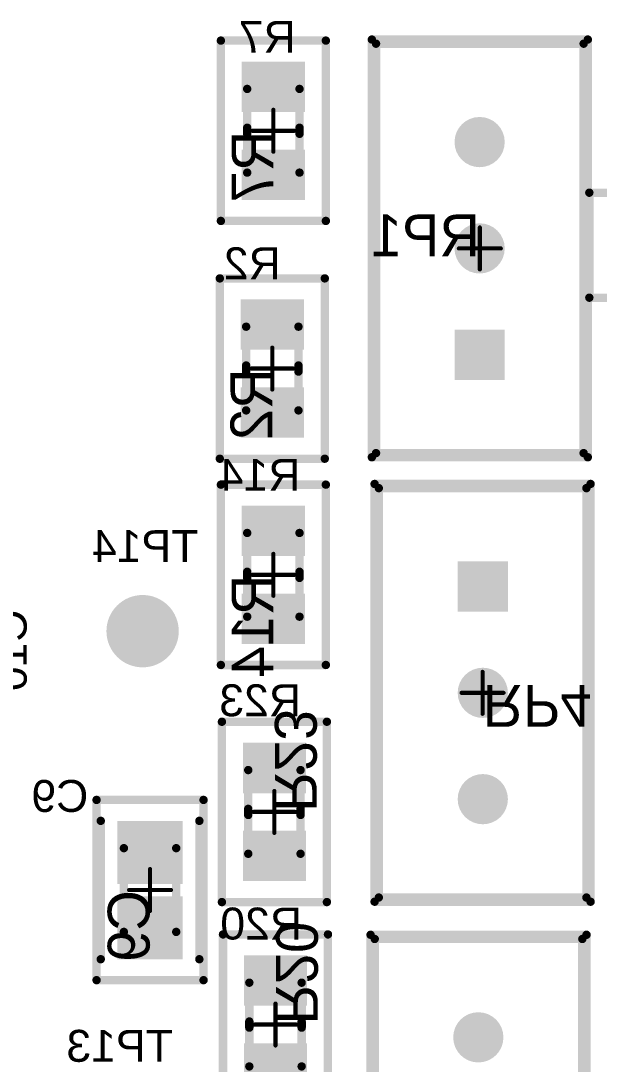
# Model space of a CAD drawing. Header units: millimetres. Extents: x 54 to 247, y 53 to 195.
# Drawn here: x 160.72 to 174.53, y 134.56 to 159.49 of the extents above; entities that cross this region are included whole.
import ezdxf

# ---------------------------------------------------------------- set-up
doc = ezdxf.new("R2010")
doc.units = ezdxf.units.MM
for name, color, linetype in [('BottomOverlay', 54, 'Continuous'), ('BottomPaste', 16, 'Continuous'), ('BottomSolder', 6, 'Continuous'), ('Mechanical10', 56, 'Continuous'), ('Mechanical12', 56, 'Continuous'), ('Mechanical15', 56, 'Continuous'), ('MultiLayer', 9, 'Continuous'), ('PadHoleLayer', 156, 'Continuous'), ('TopOverlay', 2, 'Continuous'), ('TopPaste', 8, 'Continuous'), ('TopSolder', 216, 'Continuous'), ('ViaHoleLayer', 16, 'Continuous')]:
    doc.layers.add(name, color=color, linetype=linetype)
doc.styles.add('Arial', font='arial.ttf', dxfattribs={"height": 0.2})

# ---------------------------------------------------------------- blocks, each defined once
blk = doc.blocks.new('V______CRCW0805__3_IPC_A_B_10')
at = {"layer": 'BottomPaste'}
for points in [[(-1.654, 0.754), (-0.448, 0.754), (-0.448, -0.754), (-1.654, -0.754)], [(0.448, 0.754), (1.654, 0.754), (1.654, -0.754), (0.448, -0.754)]]:
    blk.add_hatch(color=16, dxfattribs=at).paths.add_polyline_path(points)
at = {"layer": 'BottomSolder'}
for points in [[(-1.654, 0.754), (-0.448, 0.754), (-0.448, -0.754), (-1.654, -0.754)], [(0.448, 0.754), (1.654, 0.754), (1.654, -0.754), (0.448, -0.754)]]:
    blk.add_hatch(color=6, dxfattribs=at).paths.add_polyline_path(points)
at = {"layer": 'BottomOverlay', "const_width": 0.2}
for points in [[(0.073, 0.625), (-0.073, 0.625)], [(0.073, -0.625), (-0.073, -0.625)]]:
    blk.add_lwpolyline(points, dxfattribs=at)
at = {"layer": 'BottomOverlay', "const_width": 0.1}
for points in [[(-0.123, 0.625, 1), (-0.023, 0.625, 1)], [(0.023, 0.625, 1), (0.123, 0.625, 1)], [(-0.123, -0.625, 1), (-0.023, -0.625, 1)], [(0.023, -0.625, 1), (0.123, -0.625, 1)]]:
    blk.add_lwpolyline(points, format="xyb", close=True, dxfattribs=at)
at = {"layer": 'Mechanical10', "const_width": 0.2}
for points in [[(-2.154, -1.254), (-2.154, 1.254)], [(2.154, 1.254), (-2.154, 1.254)], [(2.154, -1.254), (2.154, 1.254)], [(2.154, -1.254), (-2.154, -1.254)]]:
    blk.add_lwpolyline(points, dxfattribs=at)
at = {"layer": 'Mechanical10', "const_width": 0.1}
for points in [[(-2.204, 1.254, 1), (-2.104, 1.254, 1)], [(-2.204, 1.254, 1), (-2.104, 1.254, 1)], [(2.104, 1.254, 1), (2.204, 1.254, 1)], [(2.104, 1.254, 1), (2.204, 1.254, 1)], [(-2.204, -1.254, 1), (-2.104, -1.254, 1)], [(-2.204, -1.254, 1), (-2.104, -1.254, 1)], [(2.104, -1.254, 1), (2.204, -1.254, 1)], [(2.104, -1.254, 1), (2.204, -1.254, 1)]]:
    blk.add_lwpolyline(points, format="xyb", close=True, dxfattribs=at)
at = {"layer": 'Mechanical12', "const_width": 0.2}
for points in [[(-1, -0.625), (-1, 0.625)], [(1, 0.625), (-1, 0.625)], [(1, -0.625), (1, 0.625)], [(1, -0.625), (-1, -0.625)]]:
    blk.add_lwpolyline(points, dxfattribs=at)
at = {"layer": 'Mechanical12', "const_width": 0.1}
for points in [[(-1.05, 0.625, 1), (-0.95, 0.625, 1)], [(-1.05, 0.625, 1), (-0.95, 0.625, 1)], [(0.95, 0.625, 1), (1.05, 0.625, 1)], [(0.95, 0.625, 1), (1.05, 0.625, 1)], [(-1.05, -0.625, 1), (-0.95, -0.625, 1)], [(-1.05, -0.625, 1), (-0.95, -0.625, 1)], [(0.95, -0.625, 1), (1.05, -0.625, 1)], [(0.95, -0.625, 1), (1.05, -0.625, 1)]]:
    blk.add_lwpolyline(points, format="xyb", close=True, dxfattribs=at)
at = {"layer": 'Mechanical15'}
for points, const_width in [([(-2.154, -1.254), (-2.154, 1.254)], 0.2), ([(2.154, 1.254), (-2.154, 1.254)], 0.2), ([(2.154, -1.254), (2.154, 1.254)], 0.2), ([(0, -0.5), (0, 0.5)], 0.1), ([(0.5, 0), (-0.5, 0)], 0.1), ([(2.154, -1.254), (-2.154, -1.254)], 0.2)]:
    blk.add_lwpolyline(points, dxfattribs=dict(at, const_width=const_width))
for points, const_width in [([(-2.204, 1.254, 1), (-2.104, 1.254, 1)], 0.1), ([(-2.204, 1.254, 1), (-2.104, 1.254, 1)], 0.1), ([(2.104, 1.254, 1), (2.204, 1.254, 1)], 0.1), ([(2.104, 1.254, 1), (2.204, 1.254, 1)], 0.1), ([(-0.025, 0.5, 1), (0.025, 0.5, 1)], 0.05), ([(-0.525, 0, 1), (-0.475, 0, 1)], 0.05), ([(0.475, 0, 1), (0.525, 0, 1)], 0.05), ([(-0.025, -0.5, 1), (0.025, -0.5, 1)], 0.05), ([(-2.204, -1.254, 1), (-2.104, -1.254, 1)], 0.1), ([(-2.204, -1.254, 1), (-2.104, -1.254, 1)], 0.1), ([(2.104, -1.254, 1), (2.204, -1.254, 1)], 0.1), ([(2.104, -1.254, 1), (2.204, -1.254, 1)], 0.1)]:
    blk.add_lwpolyline(points, format="xyb", close=True, dxfattribs=dict(at, const_width=const_width))
at = {"layer": 'Mechanical10', "text_generation_flag": 2}
blk.add_text('R7', height=1, rotation=-180, dxfattribs=at).set_placement((0, 0))
blk = doc.blocks.new('B______3296W_MFG_B_50')
at = {"layer": 'BottomSolder'}
blk.add_hatch(color=6, dxfattribs=at).paths.add_polyline_path([(-0.595, 3.14), (0.605, 3.14), (0.605, 1.94), (-0.595, 1.94)])
h = blk.add_hatch(color=6, dxfattribs=at)
edge = h.paths.add_edge_path()
edge.add_arc((0.005, 0), 0.6, 0, 360)
h = blk.add_hatch(color=6, dxfattribs=at)
edge = h.paths.add_edge_path()
edge.add_arc((0.005, -2.54), 0.6, 0, 360)
at = {"layer": 'MultiLayer'}
blk.add_hatch(color=9, dxfattribs=at).paths.add_polyline_path([(-0.595, 3.14), (0.605, 3.14), (0.605, 1.94), (-0.595, 1.94)])
h = blk.add_hatch(color=9, dxfattribs=at)
edge = h.paths.add_edge_path()
edge.add_arc((0.005, 0), 0.6, 0, 360)
h = blk.add_hatch(color=9, dxfattribs=at)
edge = h.paths.add_edge_path()
edge.add_arc((0.005, -2.54), 0.6, 0, 360)
at = {"layer": 'PadHoleLayer'}
h = blk.add_hatch(color=156, dxfattribs=at)
edge = h.paths.add_edge_path()
edge.add_arc((0.005, 2.54), 0.35, 0, 360)
h = blk.add_hatch(color=156, dxfattribs=at)
edge = h.paths.add_edge_path()
edge.add_arc((0.005, 0), 0.35, 0, 360)
h = blk.add_hatch(color=156, dxfattribs=at)
edge = h.paths.add_edge_path()
edge.add_arc((0.005, -2.54), 0.35, 0, 360)
at = {"layer": 'TopSolder'}
blk.add_hatch(color=216, dxfattribs=at).paths.add_polyline_path([(-0.595, 3.14), (0.605, 3.14), (0.605, 1.94), (-0.595, 1.94)])
h = blk.add_hatch(color=216, dxfattribs=at)
edge = h.paths.add_edge_path()
edge.add_arc((0.005, 0), 0.6, 0, 360)
h = blk.add_hatch(color=216, dxfattribs=at)
edge = h.paths.add_edge_path()
edge.add_arc((0.005, -2.54), 0.6, 0, 360)
at = {"layer": 'BottomOverlay', "const_width": 0.2}
for points in [[(-2.48, -4.89), (-2.48, 4.89)], [(-2.48, 4.89), (2.48, 4.89)], [(2.48, -4.89), (2.48, 4.89)], [(-2.48, -4.89), (2.48, -4.89)]]:
    blk.add_lwpolyline(points, dxfattribs=at)
at = {"layer": 'BottomOverlay', "const_width": 0.1}
for points in [[(-2.53, 4.89, 1), (-2.43, 4.89, 1)], [(-2.53, 4.89, 1), (-2.43, 4.89, 1)], [(2.43, 4.89, 1), (2.53, 4.89, 1)], [(2.43, 4.89, 1), (2.53, 4.89, 1)], [(-2.53, -4.89, 1), (-2.43, -4.89, 1)], [(-2.53, -4.89, 1), (-2.43, -4.89, 1)], [(2.43, -4.89, 1), (2.53, -4.89, 1)], [(2.43, -4.89, 1), (2.53, -4.89, 1)]]:
    blk.add_lwpolyline(points, format="xyb", close=True, dxfattribs=at)
at = {"layer": 'Mechanical10', "const_width": 0.2}
for points in [[(-2.58, -4.99), (-2.58, 4.99)], [(-2.58, 4.99), (2.58, 4.99)], [(2.58, -4.99), (2.58, 4.99)], [(-2.58, -4.99), (2.58, -4.99)]]:
    blk.add_lwpolyline(points, dxfattribs=at)
at = {"layer": 'Mechanical10', "const_width": 0.1}
for points in [[(-2.63, 4.99, 1), (-2.53, 4.99, 1)], [(-2.63, 4.99, 1), (-2.53, 4.99, 1)], [(2.53, 4.99, 1), (2.63, 4.99, 1)], [(2.53, 4.99, 1), (2.63, 4.99, 1)], [(-2.63, -4.99, 1), (-2.53, -4.99, 1)], [(-2.63, -4.99, 1), (-2.53, -4.99, 1)], [(2.53, -4.99, 1), (2.63, -4.99, 1)], [(2.53, -4.99, 1), (2.63, -4.99, 1)]]:
    blk.add_lwpolyline(points, format="xyb", close=True, dxfattribs=at)
at = {"layer": 'Mechanical12', "const_width": 0.2}
for points in [[(-2.48, -4.89), (-2.48, 4.89)], [(-2.48, 4.89), (2.48, 4.89)], [(2.48, -4.89), (2.48, 4.89)], [(-2.48, -4.89), (2.48, -4.89)]]:
    blk.add_lwpolyline(points, dxfattribs=at)
at = {"layer": 'Mechanical12', "const_width": 0.1}
for points in [[(-2.53, 4.89, 1), (-2.43, 4.89, 1)], [(-2.53, 4.89, 1), (-2.43, 4.89, 1)], [(2.43, 4.89, 1), (2.53, 4.89, 1)], [(2.43, 4.89, 1), (2.53, 4.89, 1)], [(-2.53, -4.89, 1), (-2.43, -4.89, 1)], [(-2.53, -4.89, 1), (-2.43, -4.89, 1)], [(2.43, -4.89, 1), (2.53, -4.89, 1)], [(2.43, -4.89, 1), (2.53, -4.89, 1)]]:
    blk.add_lwpolyline(points, format="xyb", close=True, dxfattribs=at)
at = {"layer": 'Mechanical15'}
for points, const_width in [([(-2.58, -4.99), (-2.58, 4.99)], 0.2), ([(-2.58, 4.99), (2.58, 4.99)], 0.2), ([(2.58, -4.99), (2.58, 4.99)], 0.2), ([(0, -0.5), (0, 0.5)], 0.1), ([(-0.5, 0), (0.5, 0)], 0.1), ([(-2.58, -4.99), (2.58, -4.99)], 0.2)]:
    blk.add_lwpolyline(points, dxfattribs=dict(at, const_width=const_width))
for points, const_width in [([(-2.63, 4.99, 1), (-2.53, 4.99, 1)], 0.1), ([(-2.63, 4.99, 1), (-2.53, 4.99, 1)], 0.1), ([(2.53, 4.99, 1), (2.63, 4.99, 1)], 0.1), ([(2.53, 4.99, 1), (2.63, 4.99, 1)], 0.1), ([(-0.025, 0.5, 1), (0.025, 0.5, 1)], 0.05), ([(-0.525, 0, 1), (-0.475, 0, 1)], 0.05), ([(0.475, 0, 1), (0.525, 0, 1)], 0.05), ([(-0.025, -0.5, 1), (0.025, -0.5, 1)], 0.05), ([(-2.63, -4.99, 1), (-2.53, -4.99, 1)], 0.1), ([(-2.63, -4.99, 1), (-2.53, -4.99, 1)], 0.1), ([(2.53, -4.99, 1), (2.63, -4.99, 1)], 0.1), ([(2.53, -4.99, 1), (2.63, -4.99, 1)], 0.1)]:
    blk.add_lwpolyline(points, format="xyb", close=True, dxfattribs=dict(at, const_width=const_width))
at = {"layer": 'Mechanical10', "text_generation_flag": 2}
blk.add_text('RP4', height=1, rotation=180, dxfattribs=at).set_placement((0, 0.188))
blk = doc.blocks.new('B______3296W_MFG_B_51')
at = {"layer": 'BottomSolder'}
blk.add_hatch(color=6, dxfattribs=at).paths.add_polyline_path([(-0.595, 3.14), (0.605, 3.14), (0.605, 1.94), (-0.595, 1.94)])
h = blk.add_hatch(color=6, dxfattribs=at)
edge = h.paths.add_edge_path()
edge.add_arc((0.005, 0), 0.6, 0, 360)
h = blk.add_hatch(color=6, dxfattribs=at)
edge = h.paths.add_edge_path()
edge.add_arc((0.005, -2.54), 0.6, 0, 360)
at = {"layer": 'MultiLayer'}
blk.add_hatch(color=9, dxfattribs=at).paths.add_polyline_path([(-0.595, 3.14), (0.605, 3.14), (0.605, 1.94), (-0.595, 1.94)])
h = blk.add_hatch(color=9, dxfattribs=at)
edge = h.paths.add_edge_path()
edge.add_arc((0.005, 0), 0.6, 0, 360)
h = blk.add_hatch(color=9, dxfattribs=at)
edge = h.paths.add_edge_path()
edge.add_arc((0.005, -2.54), 0.6, 0, 360)
at = {"layer": 'PadHoleLayer'}
h = blk.add_hatch(color=156, dxfattribs=at)
edge = h.paths.add_edge_path()
edge.add_arc((0.005, 2.54), 0.35, 0, 360)
h = blk.add_hatch(color=156, dxfattribs=at)
edge = h.paths.add_edge_path()
edge.add_arc((0.005, 0), 0.35, 0, 360)
h = blk.add_hatch(color=156, dxfattribs=at)
edge = h.paths.add_edge_path()
edge.add_arc((0.005, -2.54), 0.35, 0, 360)
at = {"layer": 'TopSolder'}
blk.add_hatch(color=216, dxfattribs=at).paths.add_polyline_path([(-0.595, 3.14), (0.605, 3.14), (0.605, 1.94), (-0.595, 1.94)])
h = blk.add_hatch(color=216, dxfattribs=at)
edge = h.paths.add_edge_path()
edge.add_arc((0.005, 0), 0.6, 0, 360)
h = blk.add_hatch(color=216, dxfattribs=at)
edge = h.paths.add_edge_path()
edge.add_arc((0.005, -2.54), 0.6, 0, 360)
at = {"layer": 'BottomOverlay', "const_width": 0.2}
for points in [[(-2.48, 4.89), (-2.48, -4.89)], [(2.48, 4.89), (-2.48, 4.89)], [(2.48, 4.89), (2.48, -4.89)], [(2.48, -4.89), (-2.48, -4.89)]]:
    blk.add_lwpolyline(points, dxfattribs=at)
at = {"layer": 'BottomOverlay', "const_width": 0.1}
for points in [[(-2.53, 4.89, 1), (-2.43, 4.89, 1)], [(-2.53, 4.89, 1), (-2.43, 4.89, 1)], [(2.43, 4.89, 1), (2.53, 4.89, 1)], [(2.43, 4.89, 1), (2.53, 4.89, 1)], [(-2.53, -4.89, 1), (-2.43, -4.89, 1)], [(-2.53, -4.89, 1), (-2.43, -4.89, 1)], [(2.43, -4.89, 1), (2.53, -4.89, 1)], [(2.43, -4.89, 1), (2.53, -4.89, 1)]]:
    blk.add_lwpolyline(points, format="xyb", close=True, dxfattribs=at)
at = {"layer": 'Mechanical10', "const_width": 0.2}
for points in [[(-2.58, 4.99), (-2.58, -4.99)], [(2.58, 4.99), (-2.58, 4.99)], [(2.58, 4.99), (2.58, -4.99)], [(2.58, -4.99), (-2.58, -4.99)]]:
    blk.add_lwpolyline(points, dxfattribs=at)
at = {"layer": 'Mechanical10', "const_width": 0.1}
for points in [[(-2.63, 4.99, 1), (-2.53, 4.99, 1)], [(-2.63, 4.99, 1), (-2.53, 4.99, 1)], [(2.53, 4.99, 1), (2.63, 4.99, 1)], [(2.53, 4.99, 1), (2.63, 4.99, 1)], [(-2.63, -4.99, 1), (-2.53, -4.99, 1)], [(-2.63, -4.99, 1), (-2.53, -4.99, 1)], [(2.53, -4.99, 1), (2.63, -4.99, 1)], [(2.53, -4.99, 1), (2.63, -4.99, 1)]]:
    blk.add_lwpolyline(points, format="xyb", close=True, dxfattribs=at)
at = {"layer": 'Mechanical12', "const_width": 0.2}
for points in [[(-2.48, 4.89), (-2.48, -4.89)], [(2.48, 4.89), (-2.48, 4.89)], [(2.48, 4.89), (2.48, -4.89)], [(2.48, -4.89), (-2.48, -4.89)]]:
    blk.add_lwpolyline(points, dxfattribs=at)
at = {"layer": 'Mechanical12', "const_width": 0.1}
for points in [[(-2.53, 4.89, 1), (-2.43, 4.89, 1)], [(-2.53, 4.89, 1), (-2.43, 4.89, 1)], [(2.43, 4.89, 1), (2.53, 4.89, 1)], [(2.43, 4.89, 1), (2.53, 4.89, 1)], [(-2.53, -4.89, 1), (-2.43, -4.89, 1)], [(-2.53, -4.89, 1), (-2.43, -4.89, 1)], [(2.43, -4.89, 1), (2.53, -4.89, 1)], [(2.43, -4.89, 1), (2.53, -4.89, 1)]]:
    blk.add_lwpolyline(points, format="xyb", close=True, dxfattribs=at)
at = {"layer": 'Mechanical15'}
for points, const_width in [([(-2.58, 4.99), (-2.58, -4.99)], 0.2), ([(2.58, 4.99), (-2.58, 4.99)], 0.2), ([(2.58, 4.99), (2.58, -4.99)], 0.2), ([(0, 0.5), (0, -0.5)], 0.1), ([(0.5, 0), (-0.5, 0)], 0.1), ([(2.58, -4.99), (-2.58, -4.99)], 0.2)]:
    blk.add_lwpolyline(points, dxfattribs=dict(at, const_width=const_width))
for points, const_width in [([(-2.63, 4.99, 1), (-2.53, 4.99, 1)], 0.1), ([(-2.63, 4.99, 1), (-2.53, 4.99, 1)], 0.1), ([(2.53, 4.99, 1), (2.63, 4.99, 1)], 0.1), ([(2.53, 4.99, 1), (2.63, 4.99, 1)], 0.1), ([(-0.025, 0.5, 1), (0.025, 0.5, 1)], 0.05), ([(-0.525, 0, 1), (-0.475, 0, 1)], 0.05), ([(0.475, 0, 1), (0.525, 0, 1)], 0.05), ([(-0.025, -0.5, 1), (0.025, -0.5, 1)], 0.05), ([(-2.63, -4.99, 1), (-2.53, -4.99, 1)], 0.1), ([(-2.63, -4.99, 1), (-2.53, -4.99, 1)], 0.1), ([(2.53, -4.99, 1), (2.63, -4.99, 1)], 0.1), ([(2.53, -4.99, 1), (2.63, -4.99, 1)], 0.1)]:
    blk.add_lwpolyline(points, format="xyb", close=True, dxfattribs=dict(at, const_width=const_width))
at = {"layer": 'Mechanical10', "text_generation_flag": 2}
blk.add_text('RP2', height=1, rotation=180, dxfattribs=at).set_placement((0, 0.188))
blk = doc.blocks.new('B______3296W_MFG_B_52')
at = {"layer": 'BottomSolder'}
blk.add_hatch(color=6, dxfattribs=at).paths.add_polyline_path([(-0.595, 3.14), (0.605, 3.14), (0.605, 1.94), (-0.595, 1.94)])
h = blk.add_hatch(color=6, dxfattribs=at)
edge = h.paths.add_edge_path()
edge.add_arc((0.005, 0), 0.6, 0, 360)
h = blk.add_hatch(color=6, dxfattribs=at)
edge = h.paths.add_edge_path()
edge.add_arc((0.005, -2.54), 0.6, 0, 360)
at = {"layer": 'MultiLayer'}
blk.add_hatch(color=9, dxfattribs=at).paths.add_polyline_path([(-0.595, 3.14), (0.605, 3.14), (0.605, 1.94), (-0.595, 1.94)])
h = blk.add_hatch(color=9, dxfattribs=at)
edge = h.paths.add_edge_path()
edge.add_arc((0.005, 0), 0.6, 0, 360)
h = blk.add_hatch(color=9, dxfattribs=at)
edge = h.paths.add_edge_path()
edge.add_arc((0.005, -2.54), 0.6, 0, 360)
at = {"layer": 'PadHoleLayer'}
h = blk.add_hatch(color=156, dxfattribs=at)
edge = h.paths.add_edge_path()
edge.add_arc((0.005, 2.54), 0.35, 0, 360)
h = blk.add_hatch(color=156, dxfattribs=at)
edge = h.paths.add_edge_path()
edge.add_arc((0.005, 0), 0.35, 0, 360)
h = blk.add_hatch(color=156, dxfattribs=at)
edge = h.paths.add_edge_path()
edge.add_arc((0.005, -2.54), 0.35, 0, 360)
at = {"layer": 'TopSolder'}
blk.add_hatch(color=216, dxfattribs=at).paths.add_polyline_path([(-0.595, 3.14), (0.605, 3.14), (0.605, 1.94), (-0.595, 1.94)])
h = blk.add_hatch(color=216, dxfattribs=at)
edge = h.paths.add_edge_path()
edge.add_arc((0.005, 0), 0.6, 0, 360)
h = blk.add_hatch(color=216, dxfattribs=at)
edge = h.paths.add_edge_path()
edge.add_arc((0.005, -2.54), 0.6, 0, 360)
at = {"layer": 'BottomOverlay', "const_width": 0.2}
for points in [[(-2.48, 4.89), (-2.48, -4.89)], [(2.48, 4.89), (-2.48, 4.89)], [(2.48, 4.89), (2.48, -4.89)], [(2.48, -4.89), (-2.48, -4.89)]]:
    blk.add_lwpolyline(points, dxfattribs=at)
at = {"layer": 'BottomOverlay', "const_width": 0.1}
for points in [[(-2.53, 4.89, 1), (-2.43, 4.89, 1)], [(-2.53, 4.89, 1), (-2.43, 4.89, 1)], [(2.43, 4.89, 1), (2.53, 4.89, 1)], [(2.43, 4.89, 1), (2.53, 4.89, 1)], [(-2.53, -4.89, 1), (-2.43, -4.89, 1)], [(-2.53, -4.89, 1), (-2.43, -4.89, 1)], [(2.43, -4.89, 1), (2.53, -4.89, 1)], [(2.43, -4.89, 1), (2.53, -4.89, 1)]]:
    blk.add_lwpolyline(points, format="xyb", close=True, dxfattribs=at)
at = {"layer": 'Mechanical10', "const_width": 0.2}
for points in [[(-2.58, 4.99), (-2.58, -4.99)], [(2.58, 4.99), (-2.58, 4.99)], [(2.58, 4.99), (2.58, -4.99)], [(2.58, -4.99), (-2.58, -4.99)]]:
    blk.add_lwpolyline(points, dxfattribs=at)
at = {"layer": 'Mechanical10', "const_width": 0.1}
for points in [[(-2.63, 4.99, 1), (-2.53, 4.99, 1)], [(-2.63, 4.99, 1), (-2.53, 4.99, 1)], [(2.53, 4.99, 1), (2.63, 4.99, 1)], [(2.53, 4.99, 1), (2.63, 4.99, 1)], [(-2.63, -4.99, 1), (-2.53, -4.99, 1)], [(-2.63, -4.99, 1), (-2.53, -4.99, 1)], [(2.53, -4.99, 1), (2.63, -4.99, 1)], [(2.53, -4.99, 1), (2.63, -4.99, 1)]]:
    blk.add_lwpolyline(points, format="xyb", close=True, dxfattribs=at)
at = {"layer": 'Mechanical12', "const_width": 0.2}
for points in [[(-2.48, 4.89), (-2.48, -4.89)], [(2.48, 4.89), (-2.48, 4.89)], [(2.48, 4.89), (2.48, -4.89)], [(2.48, -4.89), (-2.48, -4.89)]]:
    blk.add_lwpolyline(points, dxfattribs=at)
at = {"layer": 'Mechanical12', "const_width": 0.1}
for points in [[(-2.53, 4.89, 1), (-2.43, 4.89, 1)], [(-2.53, 4.89, 1), (-2.43, 4.89, 1)], [(2.43, 4.89, 1), (2.53, 4.89, 1)], [(2.43, 4.89, 1), (2.53, 4.89, 1)], [(-2.53, -4.89, 1), (-2.43, -4.89, 1)], [(-2.53, -4.89, 1), (-2.43, -4.89, 1)], [(2.43, -4.89, 1), (2.53, -4.89, 1)], [(2.43, -4.89, 1), (2.53, -4.89, 1)]]:
    blk.add_lwpolyline(points, format="xyb", close=True, dxfattribs=at)
at = {"layer": 'Mechanical15'}
for points, const_width in [([(-2.58, 4.99), (-2.58, -4.99)], 0.2), ([(2.58, 4.99), (-2.58, 4.99)], 0.2), ([(2.58, 4.99), (2.58, -4.99)], 0.2), ([(0, 0.5), (0, -0.5)], 0.1), ([(0.5, 0), (-0.5, 0)], 0.1), ([(2.58, -4.99), (-2.58, -4.99)], 0.2)]:
    blk.add_lwpolyline(points, dxfattribs=dict(at, const_width=const_width))
for points, const_width in [([(-2.63, 4.99, 1), (-2.53, 4.99, 1)], 0.1), ([(-2.63, 4.99, 1), (-2.53, 4.99, 1)], 0.1), ([(2.53, 4.99, 1), (2.63, 4.99, 1)], 0.1), ([(2.53, 4.99, 1), (2.63, 4.99, 1)], 0.1), ([(-0.025, 0.5, 1), (0.025, 0.5, 1)], 0.05), ([(-0.525, 0, 1), (-0.475, 0, 1)], 0.05), ([(0.475, 0, 1), (0.525, 0, 1)], 0.05), ([(-0.025, -0.5, 1), (0.025, -0.5, 1)], 0.05), ([(-2.63, -4.99, 1), (-2.53, -4.99, 1)], 0.1), ([(-2.63, -4.99, 1), (-2.53, -4.99, 1)], 0.1), ([(2.53, -4.99, 1), (2.63, -4.99, 1)], 0.1), ([(2.53, -4.99, 1), (2.63, -4.99, 1)], 0.1)]:
    blk.add_lwpolyline(points, format="xyb", close=True, dxfattribs=dict(at, const_width=const_width))
at = {"layer": 'Mechanical10', "text_generation_flag": 2}
blk.add_text('RP1', height=1, rotation=180, dxfattribs=at).set_placement((0, 0.188))
blk = doc.blocks.new('V______CRCW0805__3_IPC_A_B_63')
at = {"layer": 'BottomPaste'}
for points in [[(-1.654, 0.754), (-0.448, 0.754), (-0.448, -0.754), (-1.654, -0.754)], [(0.448, 0.754), (1.654, 0.754), (1.654, -0.754), (0.448, -0.754)]]:
    blk.add_hatch(color=16, dxfattribs=at).paths.add_polyline_path(points)
at = {"layer": 'BottomSolder'}
for points in [[(-1.654, 0.754), (-0.448, 0.754), (-0.448, -0.754), (-1.654, -0.754)], [(0.448, 0.754), (1.654, 0.754), (1.654, -0.754), (0.448, -0.754)]]:
    blk.add_hatch(color=6, dxfattribs=at).paths.add_polyline_path(points)
at = {"layer": 'BottomOverlay', "const_width": 0.2}
for points in [[(-0.073, 0.625), (0.073, 0.625)], [(-0.073, -0.625), (0.073, -0.625)]]:
    blk.add_lwpolyline(points, dxfattribs=at)
at = {"layer": 'BottomOverlay', "const_width": 0.1}
for points in [[(-0.123, 0.625, 1), (-0.023, 0.625, 1)], [(0.023, 0.625, 1), (0.123, 0.625, 1)], [(-0.123, -0.625, 1), (-0.023, -0.625, 1)], [(0.023, -0.625, 1), (0.123, -0.625, 1)]]:
    blk.add_lwpolyline(points, format="xyb", close=True, dxfattribs=at)
at = {"layer": 'Mechanical10', "const_width": 0.2}
for points in [[(-2.154, 1.254), (2.154, 1.254)], [(-2.154, 1.254), (-2.154, -1.254)], [(2.154, 1.254), (2.154, -1.254)], [(-2.154, -1.254), (2.154, -1.254)]]:
    blk.add_lwpolyline(points, dxfattribs=at)
at = {"layer": 'Mechanical10', "const_width": 0.1}
for points in [[(-2.204, 1.254, 1), (-2.104, 1.254, 1)], [(-2.204, 1.254, 1), (-2.104, 1.254, 1)], [(2.104, 1.254, 1), (2.204, 1.254, 1)], [(2.104, 1.254, 1), (2.204, 1.254, 1)], [(-2.204, -1.254, 1), (-2.104, -1.254, 1)], [(-2.204, -1.254, 1), (-2.104, -1.254, 1)], [(2.104, -1.254, 1), (2.204, -1.254, 1)], [(2.104, -1.254, 1), (2.204, -1.254, 1)]]:
    blk.add_lwpolyline(points, format="xyb", close=True, dxfattribs=at)
at = {"layer": 'Mechanical12', "const_width": 0.2}
for points in [[(-1, 0.625), (1, 0.625)], [(-1, 0.625), (-1, -0.625)], [(1, 0.625), (1, -0.625)], [(-1, -0.625), (1, -0.625)]]:
    blk.add_lwpolyline(points, dxfattribs=at)
at = {"layer": 'Mechanical12', "const_width": 0.1}
for points in [[(-1.05, 0.625, 1), (-0.95, 0.625, 1)], [(-1.05, 0.625, 1), (-0.95, 0.625, 1)], [(0.95, 0.625, 1), (1.05, 0.625, 1)], [(0.95, 0.625, 1), (1.05, 0.625, 1)], [(-1.05, -0.625, 1), (-0.95, -0.625, 1)], [(-1.05, -0.625, 1), (-0.95, -0.625, 1)], [(0.95, -0.625, 1), (1.05, -0.625, 1)], [(0.95, -0.625, 1), (1.05, -0.625, 1)]]:
    blk.add_lwpolyline(points, format="xyb", close=True, dxfattribs=at)
at = {"layer": 'Mechanical15'}
for points, const_width in [([(-2.154, 1.254), (2.154, 1.254)], 0.2), ([(-2.154, 1.254), (-2.154, -1.254)], 0.2), ([(2.154, 1.254), (2.154, -1.254)], 0.2), ([(0, 0.5), (0, -0.5)], 0.1), ([(-0.5, 0), (0.5, 0)], 0.1), ([(-2.154, -1.254), (2.154, -1.254)], 0.2)]:
    blk.add_lwpolyline(points, dxfattribs=dict(at, const_width=const_width))
for points, const_width in [([(-2.204, 1.254, 1), (-2.104, 1.254, 1)], 0.1), ([(-2.204, 1.254, 1), (-2.104, 1.254, 1)], 0.1), ([(2.104, 1.254, 1), (2.204, 1.254, 1)], 0.1), ([(2.104, 1.254, 1), (2.204, 1.254, 1)], 0.1), ([(-0.025, 0.5, 1), (0.025, 0.5, 1)], 0.05), ([(-0.525, 0, 1), (-0.475, 0, 1)], 0.05), ([(0.475, 0, 1), (0.525, 0, 1)], 0.05), ([(-0.025, -0.5, 1), (0.025, -0.5, 1)], 0.05), ([(-2.204, -1.254, 1), (-2.104, -1.254, 1)], 0.1), ([(-2.204, -1.254, 1), (-2.104, -1.254, 1)], 0.1), ([(2.104, -1.254, 1), (2.204, -1.254, 1)], 0.1), ([(2.104, -1.254, 1), (2.204, -1.254, 1)], 0.1)]:
    blk.add_lwpolyline(points, format="xyb", close=True, dxfattribs=dict(at, const_width=const_width))
at = {"layer": 'Mechanical10', "text_generation_flag": 2}
blk.add_text('R20', height=1, rotation=180, dxfattribs=at).set_placement((0, -0.011))
blk = doc.blocks.new('V______CRCW0805__3_IPC_A_65')
at = {"layer": 'TopPaste'}
for points in [[(-1.654, 0.754), (-0.448, 0.754), (-0.448, -0.754), (-1.654, -0.754)], [(0.448, 0.754), (1.654, 0.754), (1.654, -0.754), (0.448, -0.754)]]:
    blk.add_hatch(color=8, dxfattribs=at).paths.add_polyline_path(points)
at = {"layer": 'TopSolder'}
for points in [[(-1.654, 0.754), (-0.448, 0.754), (-0.448, -0.754), (-1.654, -0.754)], [(0.448, 0.754), (1.654, 0.754), (1.654, -0.754), (0.448, -0.754)]]:
    blk.add_hatch(color=216, dxfattribs=at).paths.add_polyline_path(points)
at = {"layer": 'Mechanical10', "const_width": 0.2}
for points in [[(2.154, 1.254), (-2.154, 1.254)], [(-2.154, 1.254), (-2.154, -1.254)], [(2.154, 1.254), (2.154, -1.254)], [(2.154, -1.254), (-2.154, -1.254)]]:
    blk.add_lwpolyline(points, dxfattribs=at)
at = {"layer": 'Mechanical10', "const_width": 0.1}
for points in [[(-2.204, 1.254, 1), (-2.104, 1.254, 1)], [(-2.204, 1.254, 1), (-2.104, 1.254, 1)], [(2.104, 1.254, 1), (2.204, 1.254, 1)], [(2.104, 1.254, 1), (2.204, 1.254, 1)], [(-2.204, -1.254, 1), (-2.104, -1.254, 1)], [(-2.204, -1.254, 1), (-2.104, -1.254, 1)], [(2.104, -1.254, 1), (2.204, -1.254, 1)], [(2.104, -1.254, 1), (2.204, -1.254, 1)]]:
    blk.add_lwpolyline(points, format="xyb", close=True, dxfattribs=at)
at = {"layer": 'Mechanical12', "const_width": 0.2}
for points in [[(1, 0.625), (-1, 0.625)], [(-1, 0.625), (-1, -0.625)], [(1, 0.625), (1, -0.625)], [(1, -0.625), (-1, -0.625)]]:
    blk.add_lwpolyline(points, dxfattribs=at)
at = {"layer": 'Mechanical12', "const_width": 0.1}
for points in [[(-1.05, 0.625, 1), (-0.95, 0.625, 1)], [(-1.05, 0.625, 1), (-0.95, 0.625, 1)], [(0.95, 0.625, 1), (1.05, 0.625, 1)], [(0.95, 0.625, 1), (1.05, 0.625, 1)], [(-1.05, -0.625, 1), (-0.95, -0.625, 1)], [(-1.05, -0.625, 1), (-0.95, -0.625, 1)], [(0.95, -0.625, 1), (1.05, -0.625, 1)], [(0.95, -0.625, 1), (1.05, -0.625, 1)]]:
    blk.add_lwpolyline(points, format="xyb", close=True, dxfattribs=at)
at = {"layer": 'Mechanical15'}
for points, const_width in [([(2.154, 1.254), (-2.154, 1.254)], 0.2), ([(-2.154, 1.254), (-2.154, -1.254)], 0.2), ([(2.154, 1.254), (2.154, -1.254)], 0.2), ([(0, 0.5), (0, -0.5)], 0.1), ([(0.5, 0), (-0.5, 0)], 0.1), ([(2.154, -1.254), (-2.154, -1.254)], 0.2)]:
    blk.add_lwpolyline(points, dxfattribs=dict(at, const_width=const_width))
for points, const_width in [([(-2.204, 1.254, 1), (-2.104, 1.254, 1)], 0.1), ([(-2.204, 1.254, 1), (-2.104, 1.254, 1)], 0.1), ([(2.104, 1.254, 1), (2.204, 1.254, 1)], 0.1), ([(2.104, 1.254, 1), (2.204, 1.254, 1)], 0.1), ([(-0.025, 0.5, 1), (0.025, 0.5, 1)], 0.05), ([(-0.525, 0, 1), (-0.475, 0, 1)], 0.05), ([(0.475, 0, 1), (0.525, 0, 1)], 0.05), ([(-0.025, -0.5, 1), (0.025, -0.5, 1)], 0.05), ([(-2.204, -1.254, 1), (-2.104, -1.254, 1)], 0.1), ([(-2.204, -1.254, 1), (-2.104, -1.254, 1)], 0.1), ([(2.104, -1.254, 1), (2.204, -1.254, 1)], 0.1), ([(2.104, -1.254, 1), (2.204, -1.254, 1)], 0.1)]:
    blk.add_lwpolyline(points, format="xyb", close=True, dxfattribs=dict(at, const_width=const_width))
at = {"layer": 'TopOverlay', "const_width": 0.2}
for points in [[(0.073, 0.625), (-0.073, 0.625)], [(0.073, -0.625), (-0.073, -0.625)]]:
    blk.add_lwpolyline(points, dxfattribs=at)
at = {"layer": 'TopOverlay', "const_width": 0.1}
for points in [[(-0.123, 0.625, 1), (-0.023, 0.625, 1)], [(0.023, 0.625, 1), (0.123, 0.625, 1)], [(-0.123, -0.625, 1), (-0.023, -0.625, 1)], [(0.023, -0.625, 1), (0.123, -0.625, 1)]]:
    blk.add_lwpolyline(points, format="xyb", close=True, dxfattribs=at)
at = {"layer": 'Mechanical10'}
blk.add_text('R1', height=1, dxfattribs=at).set_placement((0, 0))
blk = doc.blocks.new('T____P_____B_88')
at = {"layer": 'BottomSolder'}
h = blk.add_hatch(color=6, dxfattribs=at)
edge = h.paths.add_edge_path()
edge.add_arc((0, 0), 0.864, 0, 360)
h = blk.add_hatch(color=6, dxfattribs=at)
edge = h.paths.add_edge_path()
edge.add_arc((0, 0), 0.864, 0, 360)
at = {"layer": 'MultiLayer'}
h = blk.add_hatch(color=9, dxfattribs=at)
edge = h.paths.add_edge_path()
edge.add_arc((0, 0), 0.762, 0, 360)
at = {"layer": 'PadHoleLayer'}
h = blk.add_hatch(color=156, dxfattribs=at)
edge = h.paths.add_edge_path()
edge.add_arc((0, 0), 0.381, 0, 360)
at = {"layer": 'TopSolder'}
h = blk.add_hatch(color=216, dxfattribs=at)
edge = h.paths.add_edge_path()
edge.add_arc((0, 0), 0.864, 0, 360)
h = blk.add_hatch(color=216, dxfattribs=at)
edge = h.paths.add_edge_path()
edge.add_arc((0, 0), 0.864, 0, 360)
at = {"layer": 'ViaHoleLayer'}
h = blk.add_hatch(color=16, dxfattribs=at)
edge = h.paths.add_edge_path()
edge.add_arc((0, 0), 0.356, 0, 360)
blk = doc.blocks.new('V______CRCW0805__3_IPC_A_B_137')
at = {"layer": 'BottomPaste'}
for points in [[(-1.654, 0.754), (-0.448, 0.754), (-0.448, -0.754), (-1.654, -0.754)], [(0.448, 0.754), (1.654, 0.754), (1.654, -0.754), (0.448, -0.754)]]:
    blk.add_hatch(color=16, dxfattribs=at).paths.add_polyline_path(points)
at = {"layer": 'BottomSolder'}
for points in [[(-1.654, 0.754), (-0.448, 0.754), (-0.448, -0.754), (-1.654, -0.754)], [(0.448, 0.754), (1.654, 0.754), (1.654, -0.754), (0.448, -0.754)]]:
    blk.add_hatch(color=6, dxfattribs=at).paths.add_polyline_path(points)
at = {"layer": 'BottomOverlay', "const_width": 0.2}
for points in [[(-0.073, 0.625), (0.073, 0.625)], [(-0.073, -0.625), (0.073, -0.625)]]:
    blk.add_lwpolyline(points, dxfattribs=at)
at = {"layer": 'BottomOverlay', "const_width": 0.1}
for points in [[(-0.123, 0.625, 1), (-0.023, 0.625, 1)], [(0.023, 0.625, 1), (0.123, 0.625, 1)], [(-0.123, -0.625, 1), (-0.023, -0.625, 1)], [(0.023, -0.625, 1), (0.123, -0.625, 1)]]:
    blk.add_lwpolyline(points, format="xyb", close=True, dxfattribs=at)
at = {"layer": 'Mechanical10', "const_width": 0.2}
for points in [[(-2.154, 1.254), (2.154, 1.254)], [(-2.154, 1.254), (-2.154, -1.254)], [(2.154, 1.254), (2.154, -1.254)], [(-2.154, -1.254), (2.154, -1.254)]]:
    blk.add_lwpolyline(points, dxfattribs=at)
at = {"layer": 'Mechanical10', "const_width": 0.1}
for points in [[(-2.204, 1.254, 1), (-2.104, 1.254, 1)], [(-2.204, 1.254, 1), (-2.104, 1.254, 1)], [(2.104, 1.254, 1), (2.204, 1.254, 1)], [(2.104, 1.254, 1), (2.204, 1.254, 1)], [(-2.204, -1.254, 1), (-2.104, -1.254, 1)], [(-2.204, -1.254, 1), (-2.104, -1.254, 1)], [(2.104, -1.254, 1), (2.204, -1.254, 1)], [(2.104, -1.254, 1), (2.204, -1.254, 1)]]:
    blk.add_lwpolyline(points, format="xyb", close=True, dxfattribs=at)
at = {"layer": 'Mechanical12', "const_width": 0.2}
for points in [[(-1, 0.625), (1, 0.625)], [(-1, 0.625), (-1, -0.625)], [(1, 0.625), (1, -0.625)], [(-1, -0.625), (1, -0.625)]]:
    blk.add_lwpolyline(points, dxfattribs=at)
at = {"layer": 'Mechanical12', "const_width": 0.1}
for points in [[(-1.05, 0.625, 1), (-0.95, 0.625, 1)], [(-1.05, 0.625, 1), (-0.95, 0.625, 1)], [(0.95, 0.625, 1), (1.05, 0.625, 1)], [(0.95, 0.625, 1), (1.05, 0.625, 1)], [(-1.05, -0.625, 1), (-0.95, -0.625, 1)], [(-1.05, -0.625, 1), (-0.95, -0.625, 1)], [(0.95, -0.625, 1), (1.05, -0.625, 1)], [(0.95, -0.625, 1), (1.05, -0.625, 1)]]:
    blk.add_lwpolyline(points, format="xyb", close=True, dxfattribs=at)
at = {"layer": 'Mechanical15'}
for points, const_width in [([(-2.154, 1.254), (2.154, 1.254)], 0.2), ([(-2.154, 1.254), (-2.154, -1.254)], 0.2), ([(2.154, 1.254), (2.154, -1.254)], 0.2), ([(0, 0.5), (0, -0.5)], 0.1), ([(-0.5, 0), (0.5, 0)], 0.1), ([(-2.154, -1.254), (2.154, -1.254)], 0.2)]:
    blk.add_lwpolyline(points, dxfattribs=dict(at, const_width=const_width))
for points, const_width in [([(-2.204, 1.254, 1), (-2.104, 1.254, 1)], 0.1), ([(-2.204, 1.254, 1), (-2.104, 1.254, 1)], 0.1), ([(2.104, 1.254, 1), (2.204, 1.254, 1)], 0.1), ([(2.104, 1.254, 1), (2.204, 1.254, 1)], 0.1), ([(-0.025, 0.5, 1), (0.025, 0.5, 1)], 0.05), ([(-0.525, 0, 1), (-0.475, 0, 1)], 0.05), ([(0.475, 0, 1), (0.525, 0, 1)], 0.05), ([(-0.025, -0.5, 1), (0.025, -0.5, 1)], 0.05), ([(-2.204, -1.254, 1), (-2.104, -1.254, 1)], 0.1), ([(-2.204, -1.254, 1), (-2.104, -1.254, 1)], 0.1), ([(2.104, -1.254, 1), (2.204, -1.254, 1)], 0.1), ([(2.104, -1.254, 1), (2.204, -1.254, 1)], 0.1)]:
    blk.add_lwpolyline(points, format="xyb", close=True, dxfattribs=dict(at, const_width=const_width))
at = {"layer": 'Mechanical10', "text_generation_flag": 2}
blk.add_text('R23', height=1, rotation=180, dxfattribs=at).set_placement((0, -0.011))
blk = doc.blocks.new('V______CRCW0805__3_IPC_A_B_142')
at = {"layer": 'BottomPaste'}
for points in [[(-1.654, 0.754), (-0.448, 0.754), (-0.448, -0.754), (-1.654, -0.754)], [(0.448, 0.754), (1.654, 0.754), (1.654, -0.754), (0.448, -0.754)]]:
    blk.add_hatch(color=16, dxfattribs=at).paths.add_polyline_path(points)
at = {"layer": 'BottomSolder'}
for points in [[(-1.654, 0.754), (-0.448, 0.754), (-0.448, -0.754), (-1.654, -0.754)], [(0.448, 0.754), (1.654, 0.754), (1.654, -0.754), (0.448, -0.754)]]:
    blk.add_hatch(color=6, dxfattribs=at).paths.add_polyline_path(points)
at = {"layer": 'BottomOverlay', "const_width": 0.2}
for points in [[(0.073, 0.625), (-0.073, 0.625)], [(0.073, -0.625), (-0.073, -0.625)]]:
    blk.add_lwpolyline(points, dxfattribs=at)
at = {"layer": 'BottomOverlay', "const_width": 0.1}
for points in [[(-0.123, 0.625, 1), (-0.023, 0.625, 1)], [(0.023, 0.625, 1), (0.123, 0.625, 1)], [(-0.123, -0.625, 1), (-0.023, -0.625, 1)], [(0.023, -0.625, 1), (0.123, -0.625, 1)]]:
    blk.add_lwpolyline(points, format="xyb", close=True, dxfattribs=at)
at = {"layer": 'Mechanical10', "const_width": 0.2}
for points in [[(-2.154, -1.254), (-2.154, 1.254)], [(2.154, 1.254), (-2.154, 1.254)], [(2.154, -1.254), (2.154, 1.254)], [(2.154, -1.254), (-2.154, -1.254)]]:
    blk.add_lwpolyline(points, dxfattribs=at)
at = {"layer": 'Mechanical10', "const_width": 0.1}
for points in [[(-2.204, 1.254, 1), (-2.104, 1.254, 1)], [(-2.204, 1.254, 1), (-2.104, 1.254, 1)], [(2.104, 1.254, 1), (2.204, 1.254, 1)], [(2.104, 1.254, 1), (2.204, 1.254, 1)], [(-2.204, -1.254, 1), (-2.104, -1.254, 1)], [(-2.204, -1.254, 1), (-2.104, -1.254, 1)], [(2.104, -1.254, 1), (2.204, -1.254, 1)], [(2.104, -1.254, 1), (2.204, -1.254, 1)]]:
    blk.add_lwpolyline(points, format="xyb", close=True, dxfattribs=at)
at = {"layer": 'Mechanical12', "const_width": 0.2}
for points in [[(-1, -0.625), (-1, 0.625)], [(1, 0.625), (-1, 0.625)], [(1, -0.625), (1, 0.625)], [(1, -0.625), (-1, -0.625)]]:
    blk.add_lwpolyline(points, dxfattribs=at)
at = {"layer": 'Mechanical12', "const_width": 0.1}
for points in [[(-1.05, 0.625, 1), (-0.95, 0.625, 1)], [(-1.05, 0.625, 1), (-0.95, 0.625, 1)], [(0.95, 0.625, 1), (1.05, 0.625, 1)], [(0.95, 0.625, 1), (1.05, 0.625, 1)], [(-1.05, -0.625, 1), (-0.95, -0.625, 1)], [(-1.05, -0.625, 1), (-0.95, -0.625, 1)], [(0.95, -0.625, 1), (1.05, -0.625, 1)], [(0.95, -0.625, 1), (1.05, -0.625, 1)]]:
    blk.add_lwpolyline(points, format="xyb", close=True, dxfattribs=at)
at = {"layer": 'Mechanical15'}
for points, const_width in [([(-2.154, -1.254), (-2.154, 1.254)], 0.2), ([(2.154, 1.254), (-2.154, 1.254)], 0.2), ([(2.154, -1.254), (2.154, 1.254)], 0.2), ([(0, -0.5), (0, 0.5)], 0.1), ([(0.5, 0), (-0.5, 0)], 0.1), ([(2.154, -1.254), (-2.154, -1.254)], 0.2)]:
    blk.add_lwpolyline(points, dxfattribs=dict(at, const_width=const_width))
for points, const_width in [([(-2.204, 1.254, 1), (-2.104, 1.254, 1)], 0.1), ([(-2.204, 1.254, 1), (-2.104, 1.254, 1)], 0.1), ([(2.104, 1.254, 1), (2.204, 1.254, 1)], 0.1), ([(2.104, 1.254, 1), (2.204, 1.254, 1)], 0.1), ([(-0.025, 0.5, 1), (0.025, 0.5, 1)], 0.05), ([(-0.525, 0, 1), (-0.475, 0, 1)], 0.05), ([(0.475, 0, 1), (0.525, 0, 1)], 0.05), ([(-0.025, -0.5, 1), (0.025, -0.5, 1)], 0.05), ([(-2.204, -1.254, 1), (-2.104, -1.254, 1)], 0.1), ([(-2.204, -1.254, 1), (-2.104, -1.254, 1)], 0.1), ([(2.104, -1.254, 1), (2.204, -1.254, 1)], 0.1), ([(2.104, -1.254, 1), (2.204, -1.254, 1)], 0.1)]:
    blk.add_lwpolyline(points, format="xyb", close=True, dxfattribs=dict(at, const_width=const_width))
at = {"layer": 'Mechanical10', "text_generation_flag": 2}
blk.add_text('R14', height=1, rotation=-180, dxfattribs=at).set_placement((0, 0))
blk = doc.blocks.new('V______CRCW0805__3_IPC_A_B_144')
at = {"layer": 'BottomPaste'}
for points in [[(-1.654, 0.754), (-0.448, 0.754), (-0.448, -0.754), (-1.654, -0.754)], [(0.448, 0.754), (1.654, 0.754), (1.654, -0.754), (0.448, -0.754)]]:
    blk.add_hatch(color=16, dxfattribs=at).paths.add_polyline_path(points)
at = {"layer": 'BottomSolder'}
for points in [[(-1.654, 0.754), (-0.448, 0.754), (-0.448, -0.754), (-1.654, -0.754)], [(0.448, 0.754), (1.654, 0.754), (1.654, -0.754), (0.448, -0.754)]]:
    blk.add_hatch(color=6, dxfattribs=at).paths.add_polyline_path(points)
at = {"layer": 'BottomOverlay', "const_width": 0.2}
for points in [[(0.073, 0.625), (-0.073, 0.625)], [(0.073, -0.625), (-0.073, -0.625)]]:
    blk.add_lwpolyline(points, dxfattribs=at)
at = {"layer": 'BottomOverlay', "const_width": 0.1}
for points in [[(-0.123, 0.625, 1), (-0.023, 0.625, 1)], [(0.023, 0.625, 1), (0.123, 0.625, 1)], [(-0.123, -0.625, 1), (-0.023, -0.625, 1)], [(0.023, -0.625, 1), (0.123, -0.625, 1)]]:
    blk.add_lwpolyline(points, format="xyb", close=True, dxfattribs=at)
at = {"layer": 'Mechanical10', "const_width": 0.2}
for points in [[(-2.154, -1.254), (-2.154, 1.254)], [(2.154, 1.254), (-2.154, 1.254)], [(2.154, -1.254), (2.154, 1.254)], [(2.154, -1.254), (-2.154, -1.254)]]:
    blk.add_lwpolyline(points, dxfattribs=at)
at = {"layer": 'Mechanical10', "const_width": 0.1}
for points in [[(-2.204, 1.254, 1), (-2.104, 1.254, 1)], [(-2.204, 1.254, 1), (-2.104, 1.254, 1)], [(2.104, 1.254, 1), (2.204, 1.254, 1)], [(2.104, 1.254, 1), (2.204, 1.254, 1)], [(-2.204, -1.254, 1), (-2.104, -1.254, 1)], [(-2.204, -1.254, 1), (-2.104, -1.254, 1)], [(2.104, -1.254, 1), (2.204, -1.254, 1)], [(2.104, -1.254, 1), (2.204, -1.254, 1)]]:
    blk.add_lwpolyline(points, format="xyb", close=True, dxfattribs=at)
at = {"layer": 'Mechanical12', "const_width": 0.2}
for points in [[(-1, -0.625), (-1, 0.625)], [(1, 0.625), (-1, 0.625)], [(1, -0.625), (1, 0.625)], [(1, -0.625), (-1, -0.625)]]:
    blk.add_lwpolyline(points, dxfattribs=at)
at = {"layer": 'Mechanical12', "const_width": 0.1}
for points in [[(-1.05, 0.625, 1), (-0.95, 0.625, 1)], [(-1.05, 0.625, 1), (-0.95, 0.625, 1)], [(0.95, 0.625, 1), (1.05, 0.625, 1)], [(0.95, 0.625, 1), (1.05, 0.625, 1)], [(-1.05, -0.625, 1), (-0.95, -0.625, 1)], [(-1.05, -0.625, 1), (-0.95, -0.625, 1)], [(0.95, -0.625, 1), (1.05, -0.625, 1)], [(0.95, -0.625, 1), (1.05, -0.625, 1)]]:
    blk.add_lwpolyline(points, format="xyb", close=True, dxfattribs=at)
at = {"layer": 'Mechanical15'}
for points, const_width in [([(-2.154, -1.254), (-2.154, 1.254)], 0.2), ([(2.154, 1.254), (-2.154, 1.254)], 0.2), ([(2.154, -1.254), (2.154, 1.254)], 0.2), ([(0, -0.5), (0, 0.5)], 0.1), ([(0.5, 0), (-0.5, 0)], 0.1), ([(2.154, -1.254), (-2.154, -1.254)], 0.2)]:
    blk.add_lwpolyline(points, dxfattribs=dict(at, const_width=const_width))
for points, const_width in [([(-2.204, 1.254, 1), (-2.104, 1.254, 1)], 0.1), ([(-2.204, 1.254, 1), (-2.104, 1.254, 1)], 0.1), ([(2.104, 1.254, 1), (2.204, 1.254, 1)], 0.1), ([(2.104, 1.254, 1), (2.204, 1.254, 1)], 0.1), ([(-0.025, 0.5, 1), (0.025, 0.5, 1)], 0.05), ([(-0.525, 0, 1), (-0.475, 0, 1)], 0.05), ([(0.475, 0, 1), (0.525, 0, 1)], 0.05), ([(-0.025, -0.5, 1), (0.025, -0.5, 1)], 0.05), ([(-2.204, -1.254, 1), (-2.104, -1.254, 1)], 0.1), ([(-2.204, -1.254, 1), (-2.104, -1.254, 1)], 0.1), ([(2.104, -1.254, 1), (2.204, -1.254, 1)], 0.1), ([(2.104, -1.254, 1), (2.204, -1.254, 1)], 0.1)]:
    blk.add_lwpolyline(points, format="xyb", close=True, dxfattribs=dict(at, const_width=const_width))
at = {"layer": 'Mechanical10', "text_generation_flag": 2}
blk.add_text('R2', height=1, rotation=-180, dxfattribs=at).set_placement((0, 0))
blk = doc.blocks.new('KEMET_C0805C_DN_IPC_A_B_170')
at = {"layer": 'BottomPaste'}
for points in [[(-1.653, 0.778), (-0.148, 0.778), (-0.148, -0.778), (-1.653, -0.778)], [(0.148, 0.778), (1.653, 0.778), (1.653, -0.778), (0.148, -0.778)]]:
    blk.add_hatch(color=16, dxfattribs=at).paths.add_polyline_path(points)
at = {"layer": 'BottomSolder'}
for points in [[(-1.653, 0.778), (-0.148, 0.778), (-0.148, -0.778), (-1.653, -0.778)], [(0.148, 0.778), (1.653, 0.778), (1.653, -0.778), (0.148, -0.778)]]:
    blk.add_hatch(color=6, dxfattribs=at).paths.add_polyline_path(points)
at = {"layer": 'BottomOverlay', "const_width": 0.2}
for points in [[(1.653, 1.178), (-1.653, 1.178)], [(1.653, -1.178), (-1.653, -1.178)]]:
    blk.add_lwpolyline(points, dxfattribs=at)
at = {"layer": 'BottomOverlay', "const_width": 0.1}
for points in [[(-1.703, 1.178, 1), (-1.603, 1.178, 1)], [(1.603, 1.178, 1), (1.703, 1.178, 1)], [(-1.703, -1.178, 1), (-1.603, -1.178, 1)], [(1.603, -1.178, 1), (1.703, -1.178, 1)]]:
    blk.add_lwpolyline(points, format="xyb", close=True, dxfattribs=at)
at = {"layer": 'Mechanical10', "const_width": 0.2}
for points in [[(2.153, 1.278), (-2.153, 1.278)], [(-2.153, -1.278), (-2.153, 1.278)], [(2.153, -1.278), (2.153, 1.278)], [(2.153, -1.278), (-2.153, -1.278)]]:
    blk.add_lwpolyline(points, dxfattribs=at)
at = {"layer": 'Mechanical10', "const_width": 0.1}
for points in [[(-2.203, 1.278, 1), (-2.103, 1.278, 1)], [(-2.203, 1.278, 1), (-2.103, 1.278, 1)], [(2.103, 1.278, 1), (2.203, 1.278, 1)], [(2.103, 1.278, 1), (2.203, 1.278, 1)], [(-2.203, -1.278, 1), (-2.103, -1.278, 1)], [(-2.203, -1.278, 1), (-2.103, -1.278, 1)], [(2.103, -1.278, 1), (2.203, -1.278, 1)], [(2.103, -1.278, 1), (2.203, -1.278, 1)]]:
    blk.add_lwpolyline(points, format="xyb", close=True, dxfattribs=at)
at = {"layer": 'Mechanical12', "const_width": 0.2}
for points in [[(1, 0.625), (-1, 0.625)], [(-1, -0.625), (-1, 0.625)], [(1, -0.625), (1, 0.625)], [(1, -0.625), (-1, -0.625)]]:
    blk.add_lwpolyline(points, dxfattribs=at)
at = {"layer": 'Mechanical12', "const_width": 0.1}
for points in [[(-1.05, 0.625, 1), (-0.95, 0.625, 1)], [(-1.05, 0.625, 1), (-0.95, 0.625, 1)], [(0.95, 0.625, 1), (1.05, 0.625, 1)], [(0.95, 0.625, 1), (1.05, 0.625, 1)], [(-1.05, -0.625, 1), (-0.95, -0.625, 1)], [(-1.05, -0.625, 1), (-0.95, -0.625, 1)], [(0.95, -0.625, 1), (1.05, -0.625, 1)], [(0.95, -0.625, 1), (1.05, -0.625, 1)]]:
    blk.add_lwpolyline(points, format="xyb", close=True, dxfattribs=at)
at = {"layer": 'Mechanical15'}
for points, const_width in [([(2.153, 1.278), (-2.153, 1.278)], 0.2), ([(-2.153, -1.278), (-2.153, 1.278)], 0.2), ([(2.153, -1.278), (2.153, 1.278)], 0.2), ([(0, -0.5), (0, 0.5)], 0.1), ([(0.5, 0), (-0.5, 0)], 0.1), ([(2.153, -1.278), (-2.153, -1.278)], 0.2)]:
    blk.add_lwpolyline(points, dxfattribs=dict(at, const_width=const_width))
for points, const_width in [([(-2.203, 1.278, 1), (-2.103, 1.278, 1)], 0.1), ([(-2.203, 1.278, 1), (-2.103, 1.278, 1)], 0.1), ([(2.103, 1.278, 1), (2.203, 1.278, 1)], 0.1), ([(2.103, 1.278, 1), (2.203, 1.278, 1)], 0.1), ([(-0.025, 0.5, 1), (0.025, 0.5, 1)], 0.05), ([(-0.525, 0, 1), (-0.475, 0, 1)], 0.05), ([(0.475, 0, 1), (0.525, 0, 1)], 0.05), ([(-0.025, -0.5, 1), (0.025, -0.5, 1)], 0.05), ([(-2.203, -1.278, 1), (-2.103, -1.278, 1)], 0.1), ([(-2.203, -1.278, 1), (-2.103, -1.278, 1)], 0.1), ([(2.103, -1.278, 1), (2.203, -1.278, 1)], 0.1), ([(2.103, -1.278, 1), (2.203, -1.278, 1)], 0.1)]:
    blk.add_lwpolyline(points, format="xyb", close=True, dxfattribs=dict(at, const_width=const_width))
at = {"layer": 'Mechanical10', "text_generation_flag": 2}
blk.add_text('C9', height=1, rotation=-180, dxfattribs=at).set_placement((0, -0.011))

msp = doc.modelspace()

# ---------------------------------------------------------------- block references
for name, p, rotation in [('V______CRCW0805__3_IPC_A_B_10', (166.751, 156.861), 270), ('B______3296W_MFG_B_52', (171.684, 154.051), 180), ('V______CRCW0805__3_IPC_A_65', (176.454, 154.127), 180), ('V______CRCW0805__3_IPC_A_B_144', (166.726, 151.181), 270), ('V______CRCW0805__3_IPC_A_B_142', (166.751, 146.253), 270), ('T____P_____B_88', (163.627, 144.907), 90), ('V______CRCW0805__3_IPC_A_B_137', (166.776, 140.589), 90), ('KEMET_C0805C_DN_IPC_A_B_170', (163.805, 138.723), 270), ('V______CRCW0805__3_IPC_A_B_63', (166.802, 135.509), 90), ('B______3296W_MFG_B_51', (171.653, 132.664), 180)]:
    msp.add_blockref(name, p, dxfattribs=dict(rotation=rotation))
msp.add_blockref('B______3296W_MFG_B_50', (171.75, 143.434))

# ---------------------------------------------------------------- texts
at = {"layer": 'BottomOverlay', "style": 'Arial', "text_generation_flag": 2}
for s, p in [('R7', (167.284, 158.725)), ('R2', (166.929, 153.315)), ('R14', (167.398, 148.26)), ('TP14', (164.96, 146.558)), ('R23', (167.411, 142.875)), ('C9', (162.331, 140.589)), ('R20', (167.436, 137.541)), ('TP13', (164.35, 134.62))]:
    msp.add_text(s, height=0.762, dxfattribs=at).set_placement(p)
msp.add_text('C10', height=0.762, rotation=90, dxfattribs=at).set_placement((160.858, 145.427))

doc.saveas('drawing.dxf')
